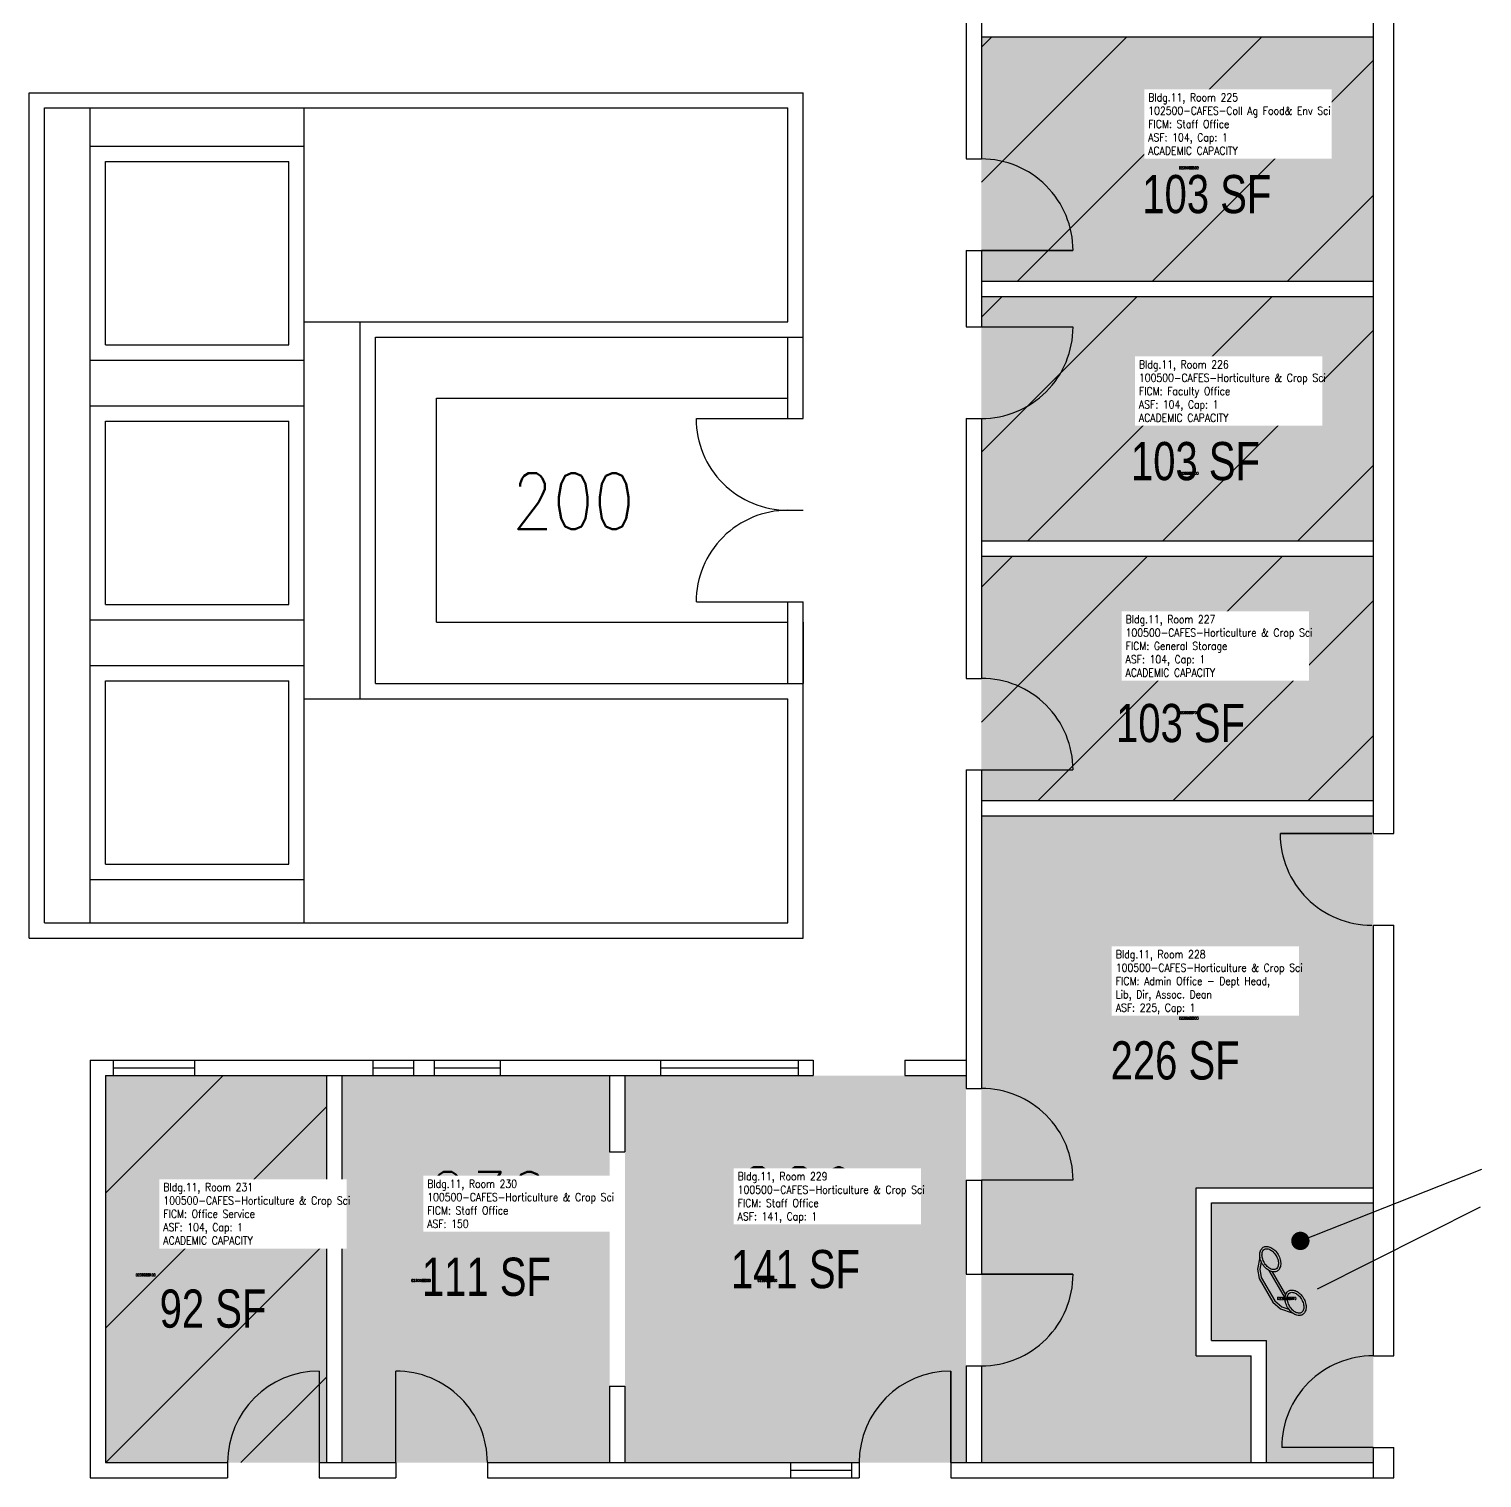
# Model space of a CAD drawing. Header units: inches. Extents: x -5 to 1845, y -233 to 2388.
# Drawn here: x 377 to 947, y 295 to 864 of the extents above; entities that cross this region are included whole.
import ezdxf
from ezdxf.enums import TextEntityAlignment as Align

# ---------------------------------------------------------------- set-up
doc = ezdxf.new("R2010")
doc.units = ezdxf.units.IN
doc.header["$LTSCALE"] = 0.25
doc.header["$MEASUREMENT"] = 0
doc.layers.get('0').update_dxf_attribs({"linetype": 'CONTINUOUS'})
for name, color, linetype in [('A-DOOR', 2, 'CONTINUOUS'), ('A-GLAZ', 1, 'CONTINUOUS'), ('A-GLAZ-SILL', 2, 'CONTINUOUS'), ('A-IDEN-ICON', 4, 'CONTINUOUS'), ('A-IDEN-RNUM', 7, 'CONTINUOUS'), ('A-IDEN-SNUM', 4, 'CONTINUOUS'), ('A-IDEN-VNUM', 4, 'CONTINUOUS'), ('A-ROOF', 2, 'CONTINUOUS'), ('A-WALL', 5, 'CONTINUOUS'), ('AREA-TEXT', 3, 'CONTINUOUS'), ('Rooms-Capacity', 4, 'CONTINUOUS'), ('Rooms-Category-Color', 7, 'CONTINUOUS'), ('Rooms-College-Color', 7, 'CONTINUOUS'), ('Rooms-Department-Color', 7, 'CONTINUOUS'), ('Rooms-Division-Color', 7, 'CONTINUOUS'), ('Rooms-Information', 7, 'CONTINUOUS')]:
    doc.layers.add(name, color=color, linetype=linetype)
doc.styles.add('AREA', font='arial.ttf', dxfattribs={"width": 0.75, "height": 24})
doc.styles.add('ROOMSNUMBER', font='txt.shx', dxfattribs={"height": 0.03})
doc.styles.add('ROOMVNUMBER', font='simplex.shx', dxfattribs={"width": 0.85})
doc.dimstyles.get("Standard").update_dxf_attribs({"dimtxt": 0.18, "dimasz": 0.18, "dimexe": 0.18, "dimexo": 0.0625, "dimgap": 0.09, "dimtad": 0, "dimtih": 1, "dimtoh": 1, "dimdec": 4, "dimzin": 0, "dimdsep": 46, "dimtxsty": 'Standard', "dimcen": 0.09, "dimadec": 0, "dimazin": 0, "dimtfac": 1, "dimtdec": 4, "dimtofl": 0, "dimtmove": 0, "dimatfit": 3, "dimfxl": 1, "dimtolj": 1, "dimtzin": 0, "dimarcsym": 0})
pattern_1 = [(45, (0, 0), (-26.51650429449553, 26.51650429449553), [])]

# ---------------------------------------------------------------- blocks, each defined once
blk = doc.blocks.new('CPPHONE')
for p, q in [((0.0095560088446629, 0.02521174687437849), (-0.01955600884466335, -0.0252117468743786)), ((0.01690313635331697, 0.02793734500905448), (-0.018242882315473, -0.03293734500905404))]:
    blk.add_line(p, q)
for points in [[(0.02883974596215566, 0.07861215932167709, 0.1398891526406618), (0.02159046636736672, 0.08042945317445993, 0.1071181112083476), (0.01219889896603799, 0.07807363809088322, 0.07981248617498339), (0.003888597269466443, 0.07215985936471381, 0.06745903993414724), (-0.003480762113533098, 0.06263139720814392, 0.06745903993414638), (-0.008047972708621565, 0.05148511369456396, 0.0798124861749811), (-0.009014304469558532, 0.0413312919491356, 0.1071181112083401), (-0.006358716477890214, 0.03202004845644275, 0.1398891526406594), (-0.001160254037844366, 0.02665063509461073, 0.1398891526406573), (0.006089025556944572, 0.02483334124182776, 0.1071181112083447), (0.01548059295827331, 0.02718915632540457, 0.0798124861749931), (0.02379089465484552, 0.03310293505157474, 0.06745903993414328), (0.03116025403784439, 0.04263139720814389, 0.06745903993415782), (0.03572746463293264, 0.05377768072172365, 0.07981248617499823), (0.03669379639386983, 0.06393150246715221, 0.1071181112083447), (0.03403820840220151, 0.07324274595984526, 0.1398891526406563)], [(0.02633974596215571, 0.07428203230275499, 0.139889152640647), (0.02175218874428464, 0.07543206927157606, 0.1071181112083535), (0.0144150319360894, 0.07359159004796259, 0.07981248617503768), (0.007397057496139281, 0.06859745752917432, 0.06745903993410939), (0.0008493649053888941, 0.06013139720814398, 0.06745903993410102), (-0.003208612107219455, 0.05022789892786902, 0.07981248617504512), (-0.004024670518381068, 0.04165308852036723, 0.1071181112083322), (-0.001949993877071066, 0.0343786847211142, 0.1398891526406731), (0.001339745962155581, 0.03098076211353282, 0.139889152640662), (0.005927303180027321, 0.02983072514471159, 0.1071181112083436), (0.01326445998822212, 0.03167120436832549, 0.07981248617502318), (0.0202824344281709, 0.03666533688711235, 0.06745903993412085), (0.0268301270189224, 0.04513139720814384, 0.06745903993418373), (0.03088810403153341, 0.05503489548842927, 0.07981248617496241), (0.03170416244269236, 0.06360970589592058, 0.1071181112083419), (0.02962948580138192, 0.07088410969517392, 0.1398891526406613)], [(-0.02616025403784428, -0.01665063509461115, 0.1398891526406618), (-0.03340953363263321, -0.01483334124182828, 0.1071181112083476), (-0.04280110103396217, -0.01718915632540499, 0.07981248617498339), (-0.0511114027305335, -0.0231029350515744, 0.06745903993414724), (-0.05848076211353304, -0.03263139720814431, 0.06745903993414638), (-0.0630479727086215, -0.04377768072172425, 0.0798124861749811), (-0.06401430446955847, -0.05393150246715263, 0.1071181112083401), (-0.06135871647789015, -0.06324274595984546, 0.1398891526406594), (-0.0561602540378443, -0.0686121593216775, 0.1398891526406573), (-0.04891097444305559, -0.07042945317446045, 0.1071181112083447), (-0.03951940704172663, -0.06807363809088365, 0.0798124861749931), (-0.03120910534515442, -0.06215985936471348, 0.06745903993414328), (-0.02383974596215555, -0.05263139720814433, 0.06745903993415782), (-0.01927253536706752, -0.04148511369456458, 0.07981248617499823), (-0.01830620360613011, -0.03133129194913602, 0.1071181112083447), (-0.02096179159779865, -0.02202004845644298, 0.1398891526406563)], [(-0.02866025403784422, -0.02098076211353325, 0.1398891526406534), (-0.03324781125571552, -0.01983072514471204, 0.1071181112083516), (-0.04058496806391054, -0.02167120436832573, 0.079812486175037), (-0.04760294250386066, -0.02666533688711381, 0.06745903993410975), (-0.05415063509461104, -0.03513139720814426, 0.06745903993410113), (-0.05820861210721961, -0.0450348954884193, 0.07981248617504505), (-0.05902467051838101, -0.053609705895921, 0.1071181112083322), (-0.056949993877071, -0.06088410969517402, 0.139889152640673), (-0.05366025403784436, -0.06428203230275539, 0.1398891526406621), (-0.04907269681997262, -0.06543206927157663, 0.1071181112083434), (-0.04173554001177804, -0.06359159004796272, 0.07981248617502337), (-0.03471756557182903, -0.05859745752917586, 0.06745903993412085), (-0.02816987298107776, -0.05013139720814438, 0.06745903993418408), (-0.02411189596846652, -0.04022789892785886, 0.07981248617496194), (-0.0232958375573078, -0.03165308852036774, 0.1071181112083419), (-0.02537051419861802, -0.0243786847211143, 0.1398891526406613)]]:
    blk.add_lwpolyline(points, format="xyb", close=True)
for points in [[(0.03642474057944733, 0.05722803579790794), (0.04165063509461087, 0.03080127018922174), (0.0382176247799435, 0.01083326998163721), (0.0082176247799437, -0.04112825424542896), (-0.008349364905388956, -0.0558012701892221), (-0.03384856251994983, -0.06448889558593549)], [(0.0333576917667695, 0.04696368300738643), (0.03656636322778883, 0.03073778935997516), (0.03344117238353128, 0.01256021175111691), (0.004293963324926819, -0.03792423523721802), (-0.01091257882308927, -0.05139233291976469), (-0.02649289665629162, -0.05670057700424906)]]:
    blk.add_lwpolyline(points)

msp = doc.modelspace()

# ---------------------------------------------------------------- hatches: boundary and pattern name
at = {"layer": 'Rooms-Capacity'}
h = msp.add_hatch(dxfattribs=at)
h.set_pattern_fill('ANSI31', color=256, scale=300, style=0)
h.set_pattern_definition(pattern_1)
h.paths.add_polyline_path([(904.8264453783631, 765.0388002768159), (904.8264452777803, 861.0388002768159), (750.8748440220952, 861.038800271228), (750.8748440332711, 765.0388002796099)])
h = msp.add_hatch(dxfattribs=at)
h.set_pattern_fill('ANSI31', color=256, scale=300, style=0)
h.set_pattern_definition(pattern_1)
h.paths.add_polyline_path([(904.8264455012977, 663.0388002824038), (904.826445389539, 759.0388002740219), (750.8748440332711, 759.0388002907857), (750.8748440332711, 663.0388002796099)])
h = msp.add_hatch(dxfattribs=at)
h.set_pattern_fill('ANSI31', color=256, scale=300, style=0)
h.set_pattern_definition(pattern_1)
h.paths.add_polyline_path([(904.8264456130564, 561.0388002796099), (904.8264455124736, 657.0388002796099), (750.8748440220952, 657.0388002935797), (750.8748440220952, 561.0388002796099)])
h = msp.add_hatch(dxfattribs=at)
h.set_pattern_fill('ANSI31', color=256, scale=300, style=0)
h.set_pattern_definition(pattern_1)
h.paths.add_polyline_path([(493.8708440065384, 453.050800280858), (493.8708440177143, 300.9988003224134), (406.8708440065384, 300.9988003363833), (406.8708440065384, 453.0508002871647)])
at = {"layer": 'Rooms-Category-Color', "true_color": 0xfa9ba3}
for points in [[(904.8264453783631, 765.0388002768159), (904.8264452777803, 861.0388002768159), (750.8748440220952, 861.038800271228), (750.8748440332711, 765.0388002796099)], [(904.8264455012977, 663.0388002824038), (904.826445389539, 759.0388002740219), (750.8748440332711, 759.0388002907857), (750.8748440332711, 663.0388002796099)], [(904.8264457695186, 408.9988002665341), (904.8264456354082, 555.0388002824038), (750.8748440109193, 555.0388002935797), (750.8748439997435, 300.9988003000617), (856.8264458477497, 300.998800274916), (856.8264458365738, 342.9988003307953), (835.2264458499849, 342.9988003307953), (835.2264459170401, 408.9988002832979)], [(493.8708440065384, 453.050800280858), (493.8708440177143, 300.9988003224134), (406.8708440065384, 300.9988003363833), (406.8708440065384, 453.0508002871647)], [(499.8708440177143, 300.9988003224134), (604.8708439841866, 300.9988003140315), (604.8708439841866, 453.0508002815768), (499.8708440065384, 453.0508002927527)], [(610.8708439730108, 300.9988003140315), (744.8748439662158, 300.9988002944738), (744.8748439773917, 453.0508002787828), (610.8708439953625, 453.0508002787828)]]:
    msp.add_hatch(color=241, dxfattribs=at).paths.add_polyline_path(points)
at = {"layer": 'Rooms-Category-Color', "true_color": 0xe3c5e1}
msp.add_hatch(color=254, dxfattribs=at).paths.add_polyline_path([(904.8264456130564, 561.0388002796099), (904.8264455124736, 657.0388002796099), (750.8748440220952, 657.0388002935797), (750.8748440220952, 561.0388002796099)])
at = {"layer": 'Rooms-Category-Color', "true_color": 0xadadad}
msp.add_hatch(color=253, dxfattribs=at).paths.add_polyline_path([(904.8264457307275, 402.9988002637401), (841.226445838809, 402.9988002944738), (841.2264458499849, 348.9988003307953), (862.8264458477497, 348.9988003224134), (862.8264458365738, 300.9988003335893), (904.8264458421618, 300.9988003307953)])
at = {"layer": 'Rooms-College-Color', "true_color": 0xe3c5e1}
for points in [[(904.8264453783631, 765.0388002768159), (904.8264452777803, 861.0388002768159), (750.8748440220952, 861.038800271228), (750.8748440332711, 765.0388002796099)], [(904.8264455012977, 663.0388002824038), (904.826445389539, 759.0388002740219), (750.8748440332711, 759.0388002907857), (750.8748440332711, 663.0388002796099)], [(904.8264456130564, 561.0388002796099), (904.8264455124736, 657.0388002796099), (750.8748440220952, 657.0388002935797), (750.8748440220952, 561.0388002796099)], [(904.8264457695186, 408.9988002665341), (904.8264456354082, 555.0388002824038), (750.8748440109193, 555.0388002935797), (750.8748439997435, 300.9988003000617), (856.8264458477497, 300.998800274916), (856.8264458365738, 342.9988003307953), (835.2264458499849, 342.9988003307953), (835.2264459170401, 408.9988002832979)], [(493.8708440065384, 453.050800280858), (493.8708440177143, 300.9988003224134), (406.8708440065384, 300.9988003363833), (406.8708440065384, 453.0508002871647)], [(499.8708440177143, 300.9988003224134), (604.8708439841866, 300.9988003140315), (604.8708439841866, 453.0508002815768), (499.8708440065384, 453.0508002927527)], [(610.8708439730108, 300.9988003140315), (744.8748439662158, 300.9988002944738), (744.8748439773917, 453.0508002787828), (610.8708439953625, 453.0508002787828)]]:
    msp.add_hatch(color=254, dxfattribs=at).paths.add_polyline_path(points)
at = {"layer": 'Rooms-College-Color', "true_color": 0xadadad}
msp.add_hatch(color=253, dxfattribs=at).paths.add_polyline_path([(904.8264457307275, 402.9988002637401), (841.226445838809, 402.9988002944738), (841.2264458499849, 348.9988003307953), (862.8264458477497, 348.9988003224134), (862.8264458365738, 300.9988003335893), (904.8264458421618, 300.9988003307953)])
at = {"layer": 'Rooms-Department-Color', "true_color": 0xe3c5e1}
for points in [[(904.8264453783631, 765.0388002768159), (904.8264452777803, 861.0388002768159), (750.8748440220952, 861.038800271228), (750.8748440332711, 765.0388002796099)], [(904.8264455012977, 663.0388002824038), (904.826445389539, 759.0388002740219), (750.8748440332711, 759.0388002907857), (750.8748440332711, 663.0388002796099)], [(904.8264456130564, 561.0388002796099), (904.8264455124736, 657.0388002796099), (750.8748440220952, 657.0388002935797), (750.8748440220952, 561.0388002796099)], [(904.8264457695186, 408.9988002665341), (904.8264456354082, 555.0388002824038), (750.8748440109193, 555.0388002935797), (750.8748439997435, 300.9988003000617), (856.8264458477497, 300.998800274916), (856.8264458365738, 342.9988003307953), (835.2264458499849, 342.9988003307953), (835.2264459170401, 408.9988002832979)], [(493.8708440065384, 453.050800280858), (493.8708440177143, 300.9988003224134), (406.8708440065384, 300.9988003363833), (406.8708440065384, 453.0508002871647)], [(499.8708440177143, 300.9988003224134), (604.8708439841866, 300.9988003140315), (604.8708439841866, 453.0508002815768), (499.8708440065384, 453.0508002927527)], [(610.8708439730108, 300.9988003140315), (744.8748439662158, 300.9988002944738), (744.8748439773917, 453.0508002787828), (610.8708439953625, 453.0508002787828)]]:
    msp.add_hatch(color=254, dxfattribs=at).paths.add_polyline_path(points)
at = {"layer": 'Rooms-Department-Color', "true_color": 0xacacac}
msp.add_hatch(color=253, dxfattribs=at).paths.add_polyline_path([(904.8264457307275, 402.9988002637401), (841.226445838809, 402.9988002944738), (841.2264458499849, 348.9988003307953), (862.8264458477497, 348.9988003224134), (862.8264458365738, 300.9988003335893), (904.8264458421618, 300.9988003307953)])
at = {"layer": 'Rooms-Division-Color', "true_color": 0xe3c5e1}
for points in [[(904.8264453783631, 765.0388002768159), (904.8264452777803, 861.0388002768159), (750.8748440220952, 861.038800271228), (750.8748440332711, 765.0388002796099)], [(904.8264455012977, 663.0388002824038), (904.826445389539, 759.0388002740219), (750.8748440332711, 759.0388002907857), (750.8748440332711, 663.0388002796099)], [(904.8264456130564, 561.0388002796099), (904.8264455124736, 657.0388002796099), (750.8748440220952, 657.0388002935797), (750.8748440220952, 561.0388002796099)], [(904.8264457695186, 408.9988002665341), (904.8264456354082, 555.0388002824038), (750.8748440109193, 555.0388002935797), (750.8748439997435, 300.9988003000617), (856.8264458477497, 300.998800274916), (856.8264458365738, 342.9988003307953), (835.2264458499849, 342.9988003307953), (835.2264459170401, 408.9988002832979)], [(493.8708440065384, 453.050800280858), (493.8708440177143, 300.9988003224134), (406.8708440065384, 300.9988003363833), (406.8708440065384, 453.0508002871647)], [(499.8708440177143, 300.9988003224134), (604.8708439841866, 300.9988003140315), (604.8708439841866, 453.0508002815768), (499.8708440065384, 453.0508002927527)], [(610.8708439730108, 300.9988003140315), (744.8748439662158, 300.9988002944738), (744.8748439773917, 453.0508002787828), (610.8708439953625, 453.0508002787828)]]:
    msp.add_hatch(color=254, dxfattribs=at).paths.add_polyline_path(points)
at = {"layer": 'Rooms-Division-Color', "true_color": 0xadadad}
msp.add_hatch(color=253, dxfattribs=at).paths.add_polyline_path([(904.8264457307275, 402.9988002637401), (841.226445838809, 402.9988002944738), (841.2264458499849, 348.9988003307953), (862.8264458477497, 348.9988003224134), (862.8264458365738, 300.9988003335893), (904.8264458421618, 300.9988003307953)])

# ---------------------------------------------------------------- linework, layer by layer
at = {"layer": 'A-DOOR'}
for p, q in [((674.8704431243241, 711.0448004230857), (680.8704430796206, 711.0448004230857)), ((674.8704431243241, 675.0448004174978), (680.8704431243241, 675.0448004230857)), ((674.8704431355, 639.0448004119098), (680.8704431802034, 639.0448004119098))]:
    msp.add_line(p, q, dxfattribs=at)
for points, const_width in [([(750.8748440109193, 777.0388002935797), (786.8748440109193, 777.0388002907857)], 0.5999999999999998), ([(750.8748440332711, 747.0388002907857), (786.8748440332711, 747.0388003019616)], 0.5999999999999998), ([(674.8704431019723, 711.0448004370555), (638.8704431131482, 711.0448004761711)], 0.5999999999999998), ([(674.8704432249069, 639.04480039794), (638.8704432249069, 639.0448002470657)], 0.5999999999999998), ([(750.8748439885676, 573.0388002851978), (786.8748439885676, 573.0388002740219)], 0.5999999999999998), ([(904.2259910703087, 548.0793804092222), (868.2259910703087, 548.0793804399558)], 0.5999999999999998), ([(750.8748439997435, 411.9988002805039), (786.8748439997435, 411.998800274916)], 0.5999999999999998), ([(750.8748440220952, 375.0028003016487), (786.8748440220952, 375.0028003128245)], 0.5999999999999998), ([(490.8708440065384, 300.9988003307953), (490.8708440065384, 336.9988003391773)], 0.5999999999999998), ([(520.8708440065384, 300.9988003056496), (520.8708440177143, 336.9988003140315)], 0.5999999999999996), ([(738.8748440109193, 300.9988002860919), (738.8748440109193, 336.9988002972677)], 0.5999999999999998), ([(904.8264458477497, 306.9988003388233), (868.8264458477497, 306.9988002550043)], 0.5999999999999998)]:
    msp.add_lwpolyline(points, dxfattribs=dict(at, const_width=const_width))
for centre, start, end in [((750.8748440220952, 777.0388002991676), 1.334021322268115e-08, 90.00000005336085), ((750.874844044447, 747.0388002879918), 269.9999999466392, 0), ((674.8704430907965, 711.0448004342616), 179.9999999599794, 270), ((674.870443213731, 639.044800400734), 90.0000002134434, 180.0000002401239), ((750.8748439997435, 573.0388002879918), 1.334021322268115e-08, 90.00000005336085), ((904.2259910703087, 548.0793804120161), 179.9999999733196, 270), ((750.8748440109193, 411.9988002832979), 1.334021322268115e-08, 90.00000005336085), ((750.8748440332711, 375.0028002988547), 269.9999999466392, 0), ((904.826445825398, 306.9988003416173), 90.00000007114348, 180.0000001111684), ((490.8708440065384, 300.9988003419712), 90.00000005336085, 180.0000000533608), ((520.8708440065384, 300.9988003112376), 359.999999933299, 89.99999994663915), ((738.8748440109193, 300.9988002972677), 90.00000005336085, 180.0000000533608)]:
    msp.add_arc(centre, 35.99999999962704, start, end, dxfattribs=at)
at = {"layer": 'A-GLAZ'}
for p, q in [((409.8708439953625, 456.0508002815768), (441.9108439832926, 456.0508002815768)), ((511.8708440177143, 456.0508002815768), (527.8668440021574, 456.0508002815768)), ((535.9068440012634, 456.0508002843708), (561.9108439944685, 456.0508002731949)), ((624.87484395504, 456.0508002787828), (678.8748440109193, 456.0508002564311)), ((675.8748439885676, 297.9988002525643), (699.8748440109193, 297.9988002944738))]:
    msp.add_line(p, q, dxfattribs=at)
at = {"layer": 'A-GLAZ-SILL'}
for p, q in [((409.8708439730108, 459.0508002815768), (441.9108439721167, 459.0508002871647)), ((511.8708440177143, 459.0508002899587), (527.8668439798057, 459.0508002424613)), ((535.9068440124393, 459.050800267607), (561.9108440056443, 459.0508002704009)), ((624.8748439662158, 459.050800267607), (678.8748439997435, 459.0508002704009)), ((409.8708440065384, 453.0508002871647), (441.9108439944685, 453.0508002759889)), ((511.8708439953625, 453.0508002899587), (527.8668439798057, 453.0508002396673)), ((535.9068440124393, 453.050800267607), (561.9108440056443, 453.0508002704009)), ((624.87484395504, 453.050800264813), (678.8748439997435, 453.0508002704009)), ((675.8748439997435, 300.9988002888858), (699.8748439662158, 300.9988002888858)), ((675.8748439885676, 294.9988002944738), (699.8748439773917, 294.9988002972677))]:
    msp.add_line(p, q, dxfattribs=at)
at = {"layer": 'A-IDEN-VNUM'}
msp.add_line((946.7063219590455, 401.3005390859344), (882.767291138287, 369.1141183896943), dxfattribs=at)
at = {"layer": 'A-ROOF'}
for p, q in [((376.8708430230618, 507.0508002927527), (376.8708438053727, 839.0428002811968)), ((376.8708438053727, 839.0428002811968), (680.870442956686, 839.042800270021)), ((680.8704430684447, 743.0428004153073), (680.870442956686, 839.042800270021)), ((382.8708430118859, 513.0508002787828), (382.870843783021, 833.0428002784029)), ((382.870843783021, 833.0428002784029), (674.8704429790378, 833.042800267227)), ((400.8708435259759, 716.0428002756089), (400.870843783021, 833.0428002811968)), ((484.8708435371518, 734.042800270021), (484.8708437941968, 833.0428002756089)), ((674.8704430684447, 749.0428004208952), (674.8704429790378, 833.042800267227)), ((400.8708437494934, 818.0428002784029), (484.8708437606692, 818.0428002784029)), ((406.8708437271416, 812.0428002811968), (478.8708437271416, 812.0428002811968)), ((406.8708435371518, 740.0428002811968), (406.8708437271416, 812.0428002811968)), ((478.8708435818553, 740.0428002756089), (478.8708437271416, 812.0428002811968)), ((484.8708435818553, 749.0428004264832), (674.8704430684447, 749.0428004208952)), ((506.8704432360828, 601.0468004308641), (506.8704430684447, 749.0428004264832)), ((512.8704430907965, 743.0428004292771), (680.8704430796206, 743.0428004181013)), ((512.8704432360828, 607.0468004252762), (512.8704430907965, 743.0428004292771)), ((674.8704430572689, 711.0448004174978), (674.8704430237412, 743.0428004125133)), ((680.8704430796206, 719.0428004153073), (680.8704430684447, 743.0428004153073)), ((680.8704430907965, 711.0448004258797), (680.870443046093, 743.0428004208952)), ((406.8708435371518, 740.0428002811968), (478.8708435818553, 740.0428002756089)), ((400.8708435483277, 734.0428002811968), (484.8708435371518, 734.042800270021)), ((484.8708434924483, 614.0428002756089), (484.8708438053727, 734.042800270021)), ((536.8704430907965, 719.0428004264832), (674.870443046093, 719.0428004264832)), ((536.870443213731, 631.0468004168943), (536.8704430907965, 719.0428004264832)), ((400.8708437494934, 716.0428002756089), (484.8708437606692, 716.0428002756089)), ((400.8708435483277, 632.0428002784029), (400.8708437494934, 716.0428002756089)), ((406.8708435483277, 638.0428002811968), (406.8708437383175, 710.0428002784029)), ((406.8708437383175, 710.0428002784029), (478.8708437271416, 710.0428002811968)), ((478.8708435818553, 638.0428002728149), (478.8708437271416, 710.0428002811968)), ((674.870443046093, 711.0448004202917), (680.8704430907965, 711.0448004314676)), ((406.8708435483277, 638.0428002811968), (478.8708435818553, 638.0428002728149)), ((674.870443213731, 607.0468004252762), (674.8704431690276, 639.0448004174978)), ((674.8704431690276, 639.0448004147038), (680.8704432025552, 639.0448004174978)), ((680.8704433478415, 507.0508002815768), (680.8704432025552, 639.0448004174978)), ((400.8708434924483, 513.0508002815768), (400.8708437941968, 632.0428002784029)), ((400.8708435483277, 632.0428002784029), (484.8708435483277, 632.042800270021)), ((536.870443213731, 631.0468004168943), (674.8704431802034, 631.0468004113063)), ((680.8704432249069, 631.0468004141003), (680.8704432249069, 607.0468004168943)), ((400.8708437383175, 614.0428002756089), (484.8708437494934, 614.0428002756089)), ((484.8708434812725, 513.0508002787828), (484.8708437494934, 614.0428002756089)), ((406.8708435371518, 536.0428002811968), (406.8708437383175, 608.0428002784029)), ((406.8708437383175, 608.0428002784029), (478.8708437159657, 608.0428002811968)), ((478.8708435706794, 536.0428002756089), (478.8708437159657, 608.0428002811968)), ((512.8704432360828, 607.0468004252762), (680.8704432249069, 607.0468004168943)), ((484.8708437159657, 601.0468004308641), (674.8704432249069, 601.0468004280701)), ((674.8704433590174, 513.0508002759889), (674.8704432249069, 601.0468004224822)), ((406.8708435371518, 536.0428002811968), (478.8708435706794, 536.0428002756089)), ((400.8708435371518, 530.0428002784029), (484.8708435371518, 530.042800270021)), ((382.8708430118859, 513.0508002787828), (674.8704433590174, 513.0508002759889)), ((376.8708430230618, 507.0508002871647), (680.8704433478415, 507.0508002815768))]:
    msp.add_line(p, q, dxfattribs=at)
at = {"layer": 'A-WALL'}
for p, q in [((904.8264455828837, 548.0793804036342), (904.8264450654387, 1055.852900706232)), ((912.8664455722519, 548.0793804036342), (912.8664450645447, 1049.749536615796)), ((750.874844044447, 911.042800267227), (750.8748440332711, 813.0388002824038)), ((744.874844044447, 905.0428002728149), (744.874844044447, 813.0388002879918)), ((750.8748440220952, 861.0388002824038), (904.8264452666044, 861.0388002768159)), ((744.874844044447, 813.0388002824038), (750.8748440220952, 813.0388002768159)), ((744.8748440332711, 777.0388002851978), (750.8748440220952, 777.0388002879918)), ((744.8748440332711, 777.0388002907857), (744.8748440332711, 747.0388002879918)), ((750.8748440332711, 777.0388002907857), (750.8748440109193, 747.0388002879918)), ((750.874844044447, 765.0388002824038), (904.8264452554286, 765.0388002768159)), ((750.8748440332711, 759.0388002907857), (904.8264452554286, 759.0388002796099)), ((744.8748440332711, 747.0388002879918), (750.8748440109193, 747.0388002879918)), ((744.8748440220952, 711.0388002907857), (750.8748440220952, 711.0388002796099)), ((744.8748440332711, 711.0388002935797), (744.8748440109193, 609.0388002851978)), ((750.8748440220952, 711.0388002796099), (750.8748440220952, 609.0388002768159)), ((750.8748440109193, 663.0388002824038), (904.8264452442527, 663.0388002796099)), ((750.8748440332711, 657.0388002907857), (904.8264452442527, 657.0388002796099)), ((744.8748440109193, 609.0388002851978), (750.8748440109193, 609.0388002796099)), ((744.8748440220952, 573.0388002851978), (750.8748439997435, 573.0388002879918)), ((744.8748440109193, 573.0388002824038), (744.8748439885676, 447.9988002888858)), ((750.8748440220952, 573.0388002851978), (750.8748439997435, 447.9988002888858)), ((750.8748440220952, 561.0388002851978), (904.8264452330768, 561.0388002796099)), ((750.8748440220952, 555.0388002907857), (904.8264452330768, 555.0388002796099)), ((904.8264455828837, 548.0793804036342), (912.866445572252, 548.0793804036343)), ((904.8264457918704, 342.9988003391773), (904.8264456195695, 512.0793803996461)), ((904.8264456195695, 512.0793803996461), (912.8664456086849, 512.0793804000056)), ((912.8664457798004, 342.9988003531471), (912.8664456086851, 512.0793804000056)), ((400.8708439953625, 459.0508002787828), (409.870843950659, 459.0508002787828)), ((400.8708439953625, 459.0508002787828), (400.8708439841866, 294.9988003391773)), ((409.8708439841866, 459.0508002787828), (409.8708439841866, 453.0508002843708)), ((441.9108439832926, 459.0508002787828), (441.9108439944685, 453.0508002815768)), ((441.9108439944685, 459.0508002759889), (511.8708440065384, 459.0508002731949)), ((511.8708440177143, 459.0508002787828), (511.8708440177143, 453.0508002871647)), ((527.8668439909816, 459.0508002815768), (527.8668439909816, 453.0508002843708)), ((527.8668439686298, 459.0508002704009), (535.9068439900875, 459.050800262019)), ((535.9068440124393, 459.0508002843708), (535.9068440124393, 453.0508002843708)), ((561.9108440056443, 459.0508002815768), (561.9108440056443, 453.0508002843708)), ((561.9108439944685, 459.050800264813), (624.87484395504, 459.0508002759889)), ((624.8748439773917, 459.0508002731949), (624.8748439773917, 453.0508002759889)), ((678.8748440109193, 459.0508002731949), (684.8748439885676, 459.0508002759889)), ((678.8748439997435, 459.0508002759889), (678.8748439997435, 453.0508002704009)), ((684.8748439885676, 459.0508002759889), (684.8748439885676, 453.0508002704009)), ((720.8748439773917, 459.0508002787828), (720.8748439773917, 453.0508002731949)), ((720.8748439773917, 459.0508002787828), (744.8748440109193, 459.0508002843708)), ((406.8708440065384, 453.0508002871647), (409.8708440065384, 453.0508002815768)), ((406.8708440065384, 453.0508002871647), (406.8708440065384, 300.9988003363833)), ((441.9108439832926, 453.0508002787828), (511.8708440065384, 453.0508002815768)), ((493.8708440177143, 300.9988003224134), (493.8708440065384, 453.0508002927527)), ((499.8708440177143, 300.9988003224134), (499.8708440065384, 453.0508002927527)), ((527.8668439686298, 453.0508002815768), (535.9068439900875, 453.0508002759889)), ((561.9108439832926, 453.050800267607), (624.87484395504, 453.050800264813)), ((604.8708440065384, 453.0508002704009), (604.8708439953625, 423.050800262019)), ((610.8708440065384, 453.0508002704009), (610.8708439953625, 423.050800262019)), ((678.8748439997435, 453.050800264813), (684.8748439997435, 453.050800267607)), ((720.8748439885676, 453.0508002704009), (744.8748440220952, 453.0508002759889)), ((744.8748440109193, 447.9988002888858), (750.8748439997435, 447.9988002888858)), ((604.8708439953625, 423.050800262019), (610.8708439953625, 423.050800262019)), ((744.8748440109193, 411.9988002916798), (750.8748439997435, 411.9988002860919)), ((744.8748439997435, 411.9988002860919), (744.8748439773917, 375.0028002904728)), ((750.8748439885676, 411.9988002805039), (750.8748440220952, 375.0028002960607)), ((835.2264458723366, 408.9988002832979), (904.8264457695186, 408.9988002665341)), ((835.2264458499849, 342.9988003307953), (835.2264459170401, 408.9988002832979)), ((841.226445838809, 402.9988002944738), (904.8264457806945, 402.9988002637401)), ((841.2264458499849, 348.9988003363833), (841.226445838809, 402.9988002944738)), ((744.8748439773917, 375.0028002904728), (750.8748440220952, 375.0028002960607)), ((841.2264458499849, 348.9988003307953), (862.8264458477497, 348.9988003224134)), ((862.8264458365738, 300.9988003335893), (862.8264458477497, 348.9988003280014)), ((835.2264458499849, 342.9988003307953), (856.8264458477497, 342.9988003280014)), ((856.8264458477497, 300.998800274916), (856.8264458365738, 342.9988003307953)), ((904.826445825398, 342.9988003391773), (912.8664457686245, 342.9988003475592)), ((744.8748439885676, 339.0028003044426), (744.8748439773917, 300.9988002916798)), ((744.8748439885676, 339.0028002988547), (750.8748439997435, 339.0028002904728)), ((750.8748439997435, 339.0028002904728), (750.8748439997435, 300.9988003000617)), ((604.8708439953625, 330.9988003168255), (610.8708439841866, 330.9988003112376)), ((604.8708439953625, 330.9988003224134), (604.8708439841866, 300.9988003140315)), ((610.8708439953625, 330.9988003084436), (610.8708439841866, 300.9988003112376)), ((904.8264458477497, 294.9988002916798), (904.8264458365738, 306.9988003391773)), ((904.8264458589256, 306.9988003391773), (912.866445813328, 306.9988003475592)), ((912.8664458245039, 294.9988002916798), (912.8664458245039, 306.9988003475592)), ((406.8708440065384, 300.9988003363833), (454.8708440177143, 300.9988003280014)), ((454.8708440065384, 300.9988003335893), (454.8708440065384, 294.9988003363833)), ((490.8708440065384, 300.9988003252074), (490.8708440065384, 294.9988003363833)), ((490.8708440288901, 300.9988003196195), (520.8708439953625, 300.9988003196195)), ((520.8708439953625, 300.9988003196195), (520.8708440065384, 294.9988003307953)), ((556.8708440065384, 300.9988003196195), (556.8708439953625, 294.9988003335893)), ((556.8708440065384, 300.9988003196195), (675.87484395504, 300.9988002972677)), ((675.8748439885676, 300.9988002497703), (675.8748439997435, 294.9988002497703)), ((699.8748439885676, 300.9988002916798), (699.8748439997435, 294.9988002888858)), ((699.8748439773917, 300.9988002860919), (702.8748439773917, 300.9988002916798)), ((702.8748439885676, 300.9988002972677), (702.8748439997435, 294.9988002944738)), ((738.8748439997435, 300.9988002888858), (738.8748439997435, 294.9988002944738)), ((738.8748439997435, 300.9988002944738), (856.8264458365738, 300.9988003224134)), ((856.8264458477497, 300.9988003280014), (904.8264458477497, 300.9988003307953)), ((400.8708439841866, 294.9988003391773), (454.8708440065384, 294.9988003307953)), ((490.8708440065384, 294.9988003307953), (520.8708440177143, 294.9988003280014)), ((556.8708439953625, 294.9988003280014), (675.8748440109193, 294.9988003000617)), ((699.8748439885676, 294.9988002972677), (702.8748439997435, 294.9988003000617)), ((738.8748439885676, 294.9988003028557), (869.3299671448767, 294.9988002832979)), ((869.3299671560526, 294.9988002860919), (912.8664458468556, 294.9988002916798))]:
    msp.add_line(p, q, dxfattribs=at)

# ---------------------------------------------------------------- block references
at = {"layer": 'A-IDEN-ICON', "xscale": -180, "yscale": 180, "zscale": 180, "rotation": 0.1959893751912123}
msp.add_blockref('CPPHONE', (866.8384034424944, 371.4484264947559), dxfattribs=at)

# ---------------------------------------------------------------- texts
at = {"layer": 'A-IDEN-RNUM', "style": 'ROOMSNUMBER', "width": 0.85}
for s, p in [('0225-00', (828.5114254318178, 809.0462545026094)), ('0226-00', (828.5114254318178, 689.0462544970214)), ('0227-00', (828.5114254206419, 595.0462545007467)), ('0228-00', (828.511425409466, 475.0462545035407)), ('0231-00', (418.8024308569729, 374.2399647692218)), ('0230-00', (527.0000000149012, 372.0467202672735)), ('0229-00', (663.0000000111759, 372.0467202560976)), ('0229-T0', (867.0557054914534, 365.0022570798174))]:
    msp.add_text(s, height=0.9999999999999998, dxfattribs=at).set_placement(p)
at = {"layer": 'A-IDEN-SNUM', "style": 'ROOMSNUMBER', "width": 0.85}
for s, p in [('0110022500', (828.5114254318178, 809.0462545026094)), ('0110022600', (828.5114254318178, 689.0462544970214)), ('0110022700', (828.5114254206419, 595.0462545007467)), ('0110022800', (828.511425409466, 475.0462545035407)), ('0110023100', (418.8024308569729, 374.2399647692218)), ('0110023000', (527.0000000149012, 372.0467202672735)), ('0110022900', (663.0000000111759, 372.0467202560976)), ('01100229T0', (867.0557054914534, 365.0022570798174))]:
    msp.add_text(s, height=0.9999999999999998, dxfattribs=at).set_placement(p)
at = {"layer": 'A-IDEN-VNUM', "style": 'ROOMVNUMBER', "width": 0.85}
for s, p in [('225', (816.4154010816928, 814.6943277802493)), ('226', (812.7547130480743, 709.7980706665603)), ('200', (566.5546874212032, 667.6410058842848)), ('227', (807.5222459075121, 609.6937249296188)), ('228', (803.6740294167903, 477.0678963000937)), ('229', (655.1759747076321, 395.1184984050269)), ('230', (533.2556243390063, 393.2384672132885)), ('231', (429.6151161877345, 386.668877823569))]:
    msp.add_text(s, height=22, dxfattribs=at).set_placement(p)
at = {"layer": 'AREA-TEXT', "style": 'AREA', "width": 0.75}
for s, p in [('103 SF', (839.4174169034668, 799.2257092964264)), ('103 SF', (834.9545702457945, 694.3574439485728)), ('103 SF', (829.1052491994196, 591.4878915938443)), ('226 SF', (826.9644425848419, 458.9952031656067)), ('141 SF', (677.8728439752012, 377.0248002866283)), ('111 SF', (556.4880178515588, 374.0176750275875)), ('92 SF', (449.1126825423678, 361.5105612781767))]:
    msp.add_text(s, height=15, dxfattribs=at).set_placement(p, align=Align.MIDDLE_CENTER)

# ---------------------------------------------------------------- leaders
at = {"layer": 'AREA-TEXT'}
msp.add_leader([(876.1609376733977, 388.0948243469793), (947.4676767942146, 416.2641489942635)], dimstyle='Standard', override={"dimscale": 40, "dimdec": 2, "dimlunit": 3, "dimtxsty": 'ROOMVNUMBER', "dimtdec": 2, "dimtmove": 2, "dimldrblk": 'Dot'}, dxfattribs=at)

# ---------------------------------------------------------------- next in the draw order: texts
at = {"layer": 'Rooms-Information', "char_height": 3.142857142857143, "width": 70.4, "attachment_point": 7, "style": 'ROOMVNUMBER', "bg_fill": 3, "box_fill_scale": 1.5, "bg_fill_color": 256, "bg_fill_true_color": 13158600, "bg_fill_transparency": 0}
for s, insert in [('Bldg.11, Room 225^M^J102500-CAFES-Coll Ag Food& Env Sci^M^JFICM: Staff Office^M^JASF: 104, Cap: 1^M^JACADEMIC CAPACITY', (816.4154010816928, 814.6943277802493)), ('Bldg.11, Room 226^M^J100500-CAFES-Horticulture & Crop Sci^M^JFICM: Faculty Office^M^JASF: 104, Cap: 1^M^JACADEMIC CAPACITY', (812.7547130480743, 709.7980706665603)), ('Bldg.11, Room 227^M^J100500-CAFES-Horticulture & Crop Sci^M^JFICM: General Storage^M^JASF: 104, Cap: 1^M^JACADEMIC CAPACITY', (807.5222459075121, 609.6937249296188)), ('Bldg.11, Room 228^M^J100500-CAFES-Horticulture & Crop Sci^M^JFICM: Admin Office - Dept Head, Lib, Dir, Assoc. Dean^M^JASF: 225, Cap: 1', (803.6740294167903, 477.0678963000937)), ('Bldg.11, Room 229^M^J100500-CAFES-Horticulture & Crop Sci^M^JFICM: Staff Office^M^JASF: 141, Cap: 1', (655.1759747076321, 395.1184984050269)), ('Bldg.11, Room 231^M^J100500-CAFES-Horticulture & Crop Sci^M^JFICM: Office Service^M^JASF: 104, Cap: 1^M^JACADEMIC CAPACITY', (429.6151161877345, 386.668877823569)), ('Bldg.11, Room 230^M^J100500-CAFES-Horticulture & Crop Sci^M^JFICM: Staff Office^M^JASF: 150', (533.2556243390063, 393.2384672132885))]:
    msp.add_mtext(s, dxfattribs=dict(at, insert=insert))

doc.saveas('drawing.dxf')
